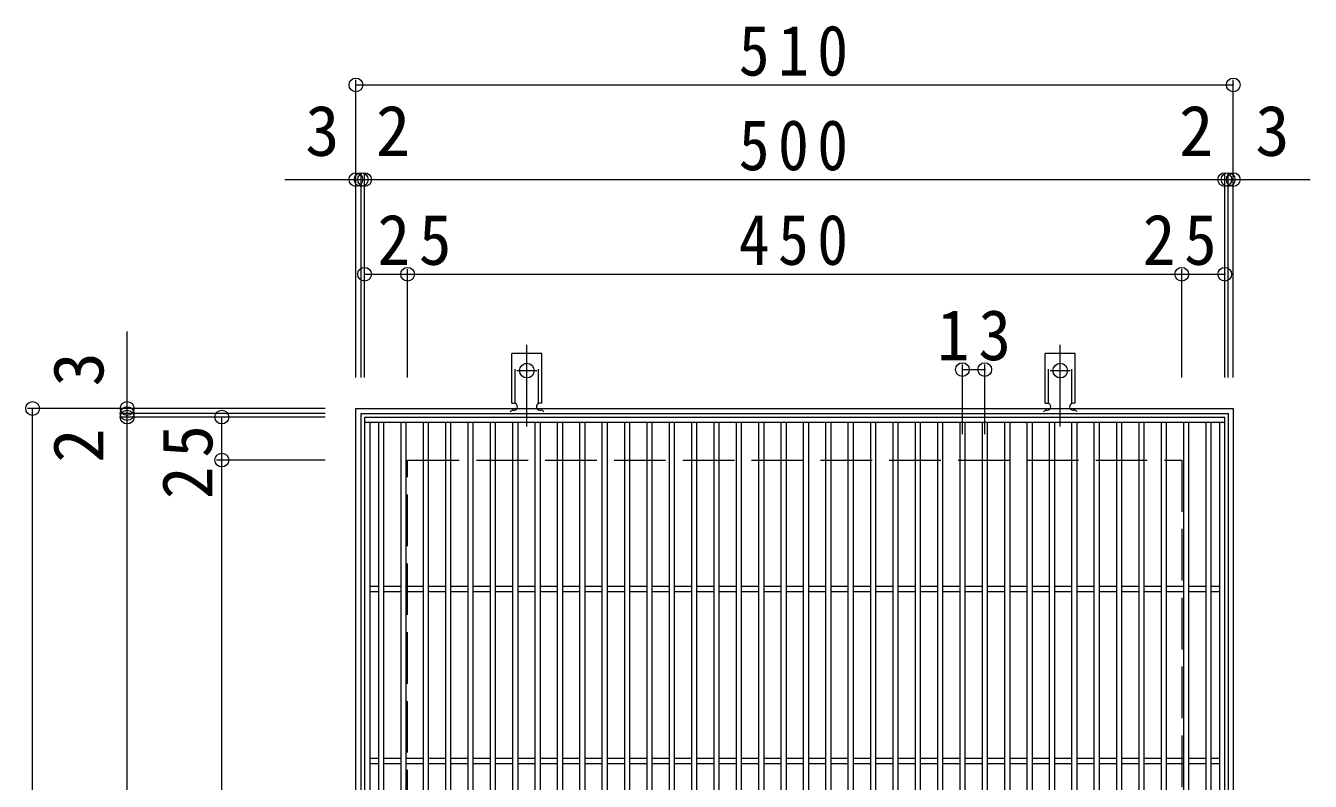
# Model space of a CAD drawing. Units: millimetres, scale not verified. Extents: x -1648 to 1549, y -1372 to 1200.
# Drawn here: x -458 to 289, y 760 to 1200 of the extents above; entities that cross this region are included whole.
import ezdxf
from ezdxf.enums import TextEntityAlignment as Align

# ---------------------------------------------------------------- set-up
doc = ezdxf.new("R2010")
doc.units = ezdxf.units.MM
doc.header["$LTSCALE"] = 10
doc.header["$PDMODE"] = 32
doc.header["$PDSIZE"] = 8
for name, pattern in [('CHAIN2', [12, 9, -1, 1, -1]), ('DASHED2', [3, 2, -1]), ('DASHED3', [4, 3, -1])]:
    doc.linetypes.add(name, pattern=pattern)
for name, color, linetype, lineweight in [('C-1', 2, 'Continuous', 9), ('C-2', 3, 'Continuous', 9), ('C-4', 7, 'Continuous', 9), ('C-A', 3, 'Continuous', 9)]:
    doc.layers.add(name, color=color, linetype=linetype, lineweight=lineweight)
doc.styles.add('ＭＳ ゴシック', font='')
doc.styles.get('ＭＳ ゴシック').set_extended_font_data('MS Gothic')

msp = doc.modelspace()

# ---------------------------------------------------------------- linework, layer by layer
at = {"layer": 'C-1'}
for p, q in [((-265.57, 977.08), (244.43, 977.08)), ((-265.57, 467.08), (-265.57, 977.08)), ((244.43, 977.08), (244.43, 467.08))]:
    msp.add_line(p, q, dxfattribs=at)
at = {"layer": 'C-1', "linetype": 'DASHED3'}
for p, q in [((-235.57, 947.08), (214.43, 947.08)), ((-235.57, 497.08), (-235.57, 947.08)), ((214.43, 947.08), (214.43, 497.08))]:
    msp.add_line(p, q, dxfattribs=at)
at = {"layer": 'C-1'}
msp.add_lwpolyline([(241.43, 470.08), (-262.57, 470.08), (-262.57, 974.08), (241.43, 974.08)], close=True, dxfattribs=at)
at = {"layer": 'C-2'}
for p, q in [((-260.57, 972.08), (-260.57, 472.08)), ((-260.57, 972.08), (239.43, 972.08)), ((239.43, 472.08), (239.43, 972.08)), ((-260.57, 969.08), (239.43, 969.08)), ((-257.57, 969.08), (-257.57, 475.08)), ((-252.57, 969.08), (-252.57, 475.08)), ((-249.57, 969.08), (-249.57, 475.08)), ((-239.57, 969.08), (-239.57, 475.08)), ((-236.57, 969.08), (-236.57, 475.08)), ((-226.57, 969.08), (-226.57, 475.08)), ((-223.57, 969.08), (-223.57, 475.08)), ((-213.57, 969.08), (-213.57, 475.08)), ((-210.57, 969.08), (-210.57, 475.08)), ((-200.57, 969.08), (-200.57, 475.08)), ((-197.57, 969.08), (-197.57, 475.08)), ((-187.57, 969.08), (-187.57, 475.08)), ((-184.57, 969.08), (-184.57, 475.08)), ((-174.57, 969.08), (-174.57, 475.08)), ((-171.57, 969.08), (-171.57, 475.08)), ((-161.57, 969.08), (-161.57, 475.08)), ((-158.57, 969.08), (-158.57, 475.08)), ((-148.57, 969.08), (-148.57, 475.08)), ((-145.57, 969.08), (-145.57, 475.08)), ((-135.57, 969.08), (-135.57, 475.08)), ((-132.57, 969.08), (-132.57, 475.08)), ((-122.57, 969.08), (-122.57, 475.08)), ((-119.57, 969.08), (-119.57, 475.08)), ((-109.57, 969.08), (-109.57, 475.08)), ((-106.57, 969.08), (-106.57, 475.08)), ((-96.57, 969.08), (-96.57, 475.08)), ((-93.57, 969.08), (-93.57, 475.08)), ((-83.57, 969.08), (-83.57, 475.08)), ((-80.57, 969.08), (-80.57, 475.08)), ((-70.57, 969.08), (-70.57, 475.08)), ((-67.57, 969.08), (-67.57, 475.08)), ((-57.57, 969.08), (-57.57, 475.08)), ((-54.57, 969.08), (-54.57, 475.08)), ((-44.57, 969.08), (-44.57, 475.08)), ((-41.57, 969.08), (-41.57, 475.08)), ((-31.57, 969.08), (-31.57, 475.08)), ((-28.57, 969.08), (-28.57, 475.08)), ((-18.57, 969.08), (-18.57, 475.08)), ((-15.57, 969.08), (-15.57, 475.08)), ((-5.57, 969.08), (-5.57, 475.08)), ((-2.57, 969.08), (-2.57, 475.08)), ((7.43, 969.08), (7.43, 475.08)), ((10.43, 969.08), (10.43, 475.08)), ((20.43, 969.08), (20.43, 475.08)), ((23.43, 969.08), (23.43, 475.08)), ((33.43, 969.08), (33.43, 475.08)), ((36.43, 969.08), (36.43, 475.08)), ((46.43, 969.08), (46.43, 475.08)), ((49.43, 969.08), (49.43, 475.08)), ((59.43, 969.08), (59.43, 475.08)), ((62.43, 969.08), (62.43, 475.08)), ((72.43, 969.08), (72.43, 475.08)), ((75.43, 969.08), (75.43, 475.08)), ((85.43, 969.08), (85.43, 475.08)), ((88.43, 969.08), (88.43, 475.08)), ((98.43, 969.08), (98.43, 475.08)), ((101.43, 969.08), (101.43, 475.08)), ((111.43, 969.08), (111.43, 475.08)), ((114.43, 969.08), (114.43, 475.08)), ((124.43, 969.08), (124.43, 475.08)), ((127.43, 969.08), (127.43, 475.08)), ((137.43, 969.08), (137.43, 475.08)), ((140.43, 969.08), (140.43, 475.08)), ((150.43, 969.08), (150.43, 475.08)), ((153.43, 969.08), (153.43, 475.08)), ((163.43, 969.08), (163.43, 475.08)), ((166.43, 969.08), (166.43, 475.08)), ((176.43, 969.08), (176.43, 475.08)), ((179.43, 969.08), (179.43, 475.08)), ((189.43, 969.08), (189.43, 475.08)), ((192.43, 969.08), (192.43, 475.08)), ((202.43, 969.08), (202.43, 475.08)), ((205.43, 969.08), (205.43, 475.08)), ((215.43, 969.08), (215.43, 475.08)), ((218.43, 969.08), (218.43, 475.08)), ((228.43, 969.08), (228.43, 475.08)), ((231.43, 969.08), (231.43, 475.08)), ((236.43, 969.08), (236.43, 475.08)), ((-252.57, 873.58), (-257.57, 873.58)), ((-252.57, 870.58), (-257.57, 870.58)), ((-239.57, 873.58), (-249.57, 873.58)), ((-239.57, 870.58), (-249.57, 870.58)), ((-226.57, 873.58), (-236.57, 873.58)), ((-226.57, 870.58), (-236.57, 870.58)), ((-213.57, 873.58), (-223.57, 873.58)), ((-213.57, 870.58), (-223.57, 870.58)), ((-200.57, 873.58), (-210.57, 873.58)), ((-200.57, 870.58), (-210.57, 870.58)), ((-187.57, 873.58), (-197.57, 873.58)), ((-187.57, 870.58), (-197.57, 870.58)), ((-174.57, 873.58), (-184.57, 873.58)), ((-174.57, 870.58), (-184.57, 870.58)), ((-161.57, 873.58), (-171.57, 873.58)), ((-161.57, 870.58), (-171.57, 870.58)), ((-148.57, 873.58), (-158.57, 873.58)), ((-148.57, 870.58), (-158.57, 870.58)), ((-135.57, 873.58), (-145.57, 873.58)), ((-135.57, 870.58), (-145.57, 870.58)), ((-122.57, 873.58), (-132.57, 873.58)), ((-122.57, 870.58), (-132.57, 870.58)), ((-109.57, 873.58), (-119.57, 873.58)), ((-109.57, 870.58), (-119.57, 870.58)), ((-96.57, 873.58), (-106.57, 873.58)), ((-96.57, 870.58), (-106.57, 870.58)), ((-83.57, 873.58), (-93.57, 873.58)), ((-83.57, 870.58), (-93.57, 870.58)), ((-70.57, 873.58), (-80.57, 873.58)), ((-70.57, 870.58), (-80.57, 870.58)), ((-57.57, 873.58), (-67.57, 873.58)), ((-57.57, 870.58), (-67.57, 870.58)), ((-44.57, 873.58), (-54.57, 873.58)), ((-44.57, 870.58), (-54.57, 870.58)), ((-31.57, 873.58), (-41.57, 873.58)), ((-31.57, 870.58), (-41.57, 870.58)), ((-18.57, 873.58), (-28.57, 873.58)), ((-18.57, 870.58), (-28.57, 870.58)), ((-5.57, 873.58), (-15.57, 873.58)), ((-5.57, 870.58), (-15.57, 870.58)), ((7.43, 873.58), (-2.57, 873.58)), ((7.43, 870.58), (-2.57, 870.58)), ((20.43, 873.58), (10.43, 873.58)), ((20.43, 870.58), (10.43, 870.58)), ((33.43, 873.58), (23.43, 873.58)), ((33.43, 870.58), (23.43, 870.58)), ((46.43, 873.58), (36.43, 873.58)), ((46.43, 870.58), (36.43, 870.58)), ((59.43, 873.58), (49.43, 873.58)), ((59.43, 870.58), (49.43, 870.58)), ((72.43, 873.58), (62.43, 873.58)), ((72.43, 870.58), (62.43, 870.58)), ((85.43, 873.58), (75.43, 873.58)), ((85.43, 870.58), (75.43, 870.58)), ((98.43, 873.58), (88.43, 873.58)), ((98.43, 870.58), (88.43, 870.58)), ((111.43, 873.58), (101.43, 873.58)), ((111.43, 870.58), (101.43, 870.58)), ((124.43, 873.58), (114.43, 873.58)), ((124.43, 870.58), (114.43, 870.58)), ((137.43, 873.58), (127.43, 873.58)), ((137.43, 870.58), (127.43, 870.58)), ((150.43, 873.58), (140.43, 873.58)), ((150.43, 870.58), (140.43, 870.58)), ((163.43, 873.58), (153.43, 873.58)), ((163.43, 870.58), (153.43, 870.58)), ((176.43, 873.58), (166.43, 873.58)), ((176.43, 870.58), (166.43, 870.58)), ((189.43, 873.58), (179.43, 873.58)), ((189.43, 870.58), (179.43, 870.58)), ((202.43, 873.58), (192.43, 873.58)), ((202.43, 870.58), (192.43, 870.58)), ((215.43, 873.58), (205.43, 873.58)), ((215.43, 870.58), (205.43, 870.58)), ((228.43, 873.58), (218.43, 873.58)), ((228.43, 870.58), (218.43, 870.58)), ((236.43, 873.58), (231.43, 873.58)), ((236.43, 870.58), (231.43, 870.58)), ((-252.57, 773.58), (-257.57, 773.58)), ((-252.57, 770.58), (-257.57, 770.58)), ((-239.57, 773.58), (-249.57, 773.58)), ((-239.57, 770.58), (-249.57, 770.58)), ((-226.57, 773.58), (-236.57, 773.58)), ((-226.57, 770.58), (-236.57, 770.58)), ((-213.57, 773.58), (-223.57, 773.58)), ((-213.57, 770.58), (-223.57, 770.58)), ((-200.57, 773.58), (-210.57, 773.58)), ((-200.57, 770.58), (-210.57, 770.58)), ((-187.57, 773.58), (-197.57, 773.58)), ((-187.57, 770.58), (-197.57, 770.58)), ((-174.57, 773.58), (-184.57, 773.58)), ((-174.57, 770.58), (-184.57, 770.58)), ((-161.57, 773.58), (-171.57, 773.58)), ((-161.57, 770.58), (-171.57, 770.58)), ((-148.57, 773.58), (-158.57, 773.58)), ((-148.57, 770.58), (-158.57, 770.58)), ((-135.57, 773.58), (-145.57, 773.58)), ((-135.57, 770.58), (-145.57, 770.58)), ((-122.57, 773.58), (-132.57, 773.58)), ((-122.57, 770.58), (-132.57, 770.58)), ((-109.57, 773.58), (-119.57, 773.58)), ((-109.57, 770.58), (-119.57, 770.58)), ((-96.57, 773.58), (-106.57, 773.58)), ((-96.57, 770.58), (-106.57, 770.58)), ((-83.57, 773.58), (-93.57, 773.58)), ((-83.57, 770.58), (-93.57, 770.58)), ((-70.57, 773.58), (-80.57, 773.58)), ((-70.57, 770.58), (-80.57, 770.58)), ((-57.57, 773.58), (-67.57, 773.58)), ((-57.57, 770.58), (-67.57, 770.58)), ((-44.57, 773.58), (-54.57, 773.58)), ((-44.57, 770.58), (-54.57, 770.58)), ((-31.57, 773.58), (-41.57, 773.58)), ((-31.57, 770.58), (-41.57, 770.58)), ((-18.57, 773.58), (-28.57, 773.58)), ((-18.57, 770.58), (-28.57, 770.58)), ((-5.57, 773.58), (-15.57, 773.58)), ((-5.57, 770.58), (-15.57, 770.58)), ((7.43, 773.58), (-2.57, 773.58)), ((7.43, 770.58), (-2.57, 770.58)), ((20.43, 773.58), (10.43, 773.58)), ((20.43, 770.58), (10.43, 770.58)), ((33.43, 773.58), (23.43, 773.58)), ((33.43, 770.58), (23.43, 770.58)), ((46.43, 773.58), (36.43, 773.58)), ((46.43, 770.58), (36.43, 770.58)), ((59.43, 773.58), (49.43, 773.58)), ((59.43, 770.58), (49.43, 770.58)), ((72.43, 773.58), (62.43, 773.58)), ((72.43, 770.58), (62.43, 770.58)), ((85.43, 773.58), (75.43, 773.58)), ((85.43, 770.58), (75.43, 770.58)), ((98.43, 773.58), (88.43, 773.58)), ((98.43, 770.58), (88.43, 770.58)), ((111.43, 773.58), (101.43, 773.58)), ((111.43, 770.58), (101.43, 770.58)), ((124.43, 773.58), (114.43, 773.58)), ((124.43, 770.58), (114.43, 770.58)), ((137.43, 773.58), (127.43, 773.58)), ((137.43, 770.58), (127.43, 770.58)), ((150.43, 773.58), (140.43, 773.58)), ((150.43, 770.58), (140.43, 770.58)), ((163.43, 773.58), (153.43, 773.58)), ((163.43, 770.58), (153.43, 770.58)), ((176.43, 773.58), (166.43, 773.58)), ((176.43, 770.58), (166.43, 770.58)), ((189.43, 773.58), (179.43, 773.58)), ((189.43, 770.58), (179.43, 770.58)), ((202.43, 773.58), (192.43, 773.58)), ((202.43, 770.58), (192.43, 770.58)), ((215.43, 773.58), (205.43, 773.58)), ((215.43, 770.58), (205.43, 770.58)), ((228.43, 773.58), (218.43, 773.58)), ((228.43, 770.58), (218.43, 770.58)), ((236.43, 773.58), (231.43, 773.58)), ((236.43, 770.58), (231.43, 770.58))]:
    msp.add_line(p, q, dxfattribs=at)
at = {"layer": 'C-4'}
for p, q in [((-265.57, 995.08), (-265.57, 1168.08)), ((-265.57, 1165.08), (244.43, 1165.08)), ((244.43, 995.08), (244.43, 1168.08)), ((-262.57, 995.08), (-262.57, 1113.08)), ((-260.57, 995.08), (-260.57, 1113.08)), ((239.43, 995.08), (239.43, 1113.08)), ((241.43, 995.08), (241.43, 1113.08)), ((-306.88, 1110.08), (289.18, 1110.08)), ((-260.57, 1055.08), (239.43, 1055.08)), ((-235.57, 995.08), (-235.57, 1058.08)), ((214.43, 995.08), (214.43, 1058.08)), ((-398.57, 425.77), (-398.57, 1021.83)), ((86.93, 962.08), (86.93, 1002.67)), ((99.93, 962.08), (99.93, 1002.67)), ((86.93, 999.67), (99.93, 999.67)), ((-283.57, 977.08), (-456.57, 977.08)), ((-453.57, 467.08), (-453.57, 977.08)), ((-283.57, 974.08), (-401.57, 974.08)), ((-283.57, 972.08), (-401.57, 972.08)), ((-343.57, 472.08), (-343.57, 972.08)), ((-283.57, 947.08), (-346.57, 947.08))]:
    msp.add_line(p, q, dxfattribs=at)
for p in [(-265.57, 1165.08), (244.43, 1165.08), (-265.57, 1110.08), (-262.57, 1110.08), (-260.57, 1110.08), (239.43, 1110.08), (241.43, 1110.08), (244.43, 1110.08), (-260.57, 1055.08), (-235.57, 1055.08), (214.43, 1055.08), (239.43, 1055.08), (86.93, 999.67), (99.93, 999.67), (-453.57, 977.08), (-398.57, 977.08), (-398.57, 974.08), (-398.57, 972.08), (-343.57, 972.08), (-343.57, 947.08)]:
    msp.add_point(p, dxfattribs=at)
at = {"layer": 'C-A'}
for p, q in [((-174.96, 980.08), (-174.96, 1009.08)), ((-157.46, 1009.08), (-174.96, 1009.08)), ((-157.46, 980.08), (-157.46, 1009.08)), ((135.04, 980.08), (135.04, 1009.08)), ((152.54, 1009.08), (135.04, 1009.08)), ((152.54, 980.08), (152.54, 1009.08)), ((-174.96, 980.08), (-173.71, 980.08)), ((-157.46, 980.08), (-158.71, 980.08)), ((135.04, 980.08), (136.29, 980.08)), ((152.54, 980.08), (151.29, 980.08)), ((-174.2, 976.08), (-173.7, 976.08)), ((-158.71, 976.08), (-158.2, 976.08)), ((135.8, 976.08), (136.3, 976.08)), ((151.29, 976.08), (151.8, 976.08))]:
    msp.add_line(p, q, dxfattribs=at)
at = {"layer": 'C-A', "linetype": 'DASHED2'}
for p, q in [((-172.96, 979.94), (-172.96, 1009.08)), ((-159.46, 979.94), (-159.46, 1009.08)), ((137.04, 979.94), (137.04, 1009.08)), ((150.54, 979.94), (150.54, 1009.08))]:
    msp.add_line(p, q, dxfattribs=at)
at = {"layer": 'C-A', "color": 7, "linetype": 'CHAIN2'}
for p, q in [((-166.21, 966.61), (-166.21, 1014.02)), ((143.8, 966.61), (143.8, 1014.02)), ((-171.98, 999.08), (-160.43, 999.08)), ((138.02, 999.08), (149.57, 999.08))]:
    msp.add_line(p, q, dxfattribs=at)
at = {"layer": 'C-A'}
for centre in [(-166.21, 999.08), (143.8, 999.08)]:
    msp.add_circle(centre, 4.25, dxfattribs=at)
for centre, start, end in [((-173.71, 978.08), 270, 90), ((-158.71, 978.08), 90, 269.8667), ((136.29, 978.08), 270, 90), ((151.29, 978.08), 90, 269.8667), ((-174.2, 974.08), 90.27596, 150.00047), ((-158.2, 974.08), 29.99927, 89.75836), ((135.8, 974.08), 90.27596, 150.00047), ((151.8, 974.08), 29.99927, 89.75836)]:
    msp.add_arc(centre, 2, start, end, dxfattribs=at)

# ---------------------------------------------------------------- texts
at = {"layer": 'C-4', "color": 2, "style": 'ＭＳ ゴシック'}
for s, p in [('3', (-295.09, 1115.08)), ('2', (-253.99, 1115.08)), ('2', (212.87, 1115.08)), ('3', (257.2, 1115.08))]:
    msp.add_text(s, height=29.33, dxfattribs=at).set_placement(p, align=Align.BOTTOM_LEFT)
for s, p in [('3', (-403.57, 989.85)), ('2', (-403.57, 945.52))]:
    msp.add_text(s, height=29.33, rotation=90, dxfattribs=at).set_placement(p, align=Align.BOTTOM_LEFT)
at = {"layer": 'C-4', "color": 2, "char_height": 29.33, "attachment_point": 7, "style": 'ＭＳ ゴシック'}
for s, insert in [('\\T1.27;\\W0.9;510', (-43.07, 1170.08)), ('\\T1.27;\\W0.9;500', (-43.07, 1115.08)), ('\\T1.27;\\W0.95;25', (-253.1, 1060.08)), ('\\T1.27;\\W0.9;450', (-43.07, 1060.08)), ('\\T1.27;\\W0.95;25', (191.75, 1060.08)), ('\\T1.27;\\W0.95;13', (72.18, 1004.67))]:
    msp.add_mtext(s, dxfattribs=dict(at, insert=insert))
at = {"layer": 'C-4', "color": 2, "insert": (-348.57, 924.4), "char_height": 29.33, "attachment_point": 7, "rotation": 90, "style": 'ＭＳ ゴシック'}
msp.add_mtext('\\T1.27;\\W0.95;25', dxfattribs=at)

doc.saveas('drawing.dxf')
